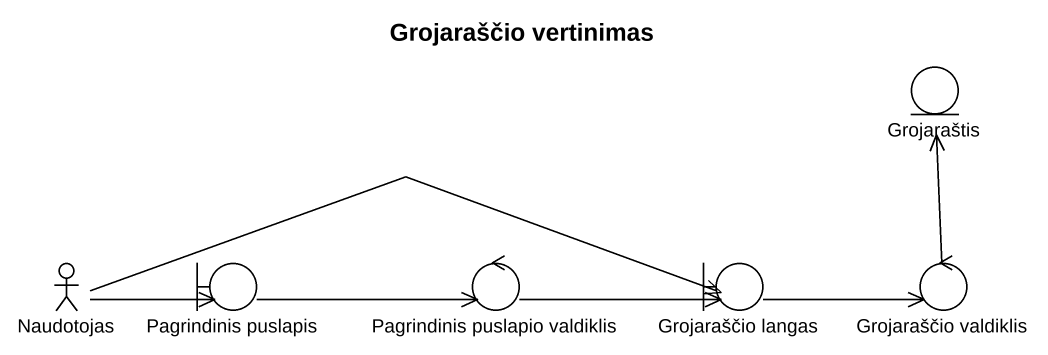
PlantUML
@startuml
title Grojaraščio vertinimas
entity Grojaraštis
actor Naudotojas
boundary "Pagrindinis puslapis" as Pagrindinis_puslapis
control "Pagrindinis puslapio valdiklis" as Pagrindinis_puslapio
boundary "Grojaraščio langas" as Grojaraščio_langas
control "Grojaraščio valdiklis" as Grojaraščio_valdiklis
Naudotojas -right-> Pagrindinis_puslapis
Naudotojas -right-> Grojaraščio_langas
Pagrindinis_puslapis -right-> Pagrindinis_puslapio
Pagrindinis_puslapio -right-> Grojaraščio_langas
Grojaraščio_langas -right-> Grojaraščio_valdiklis
Grojaraščio_valdiklis -up-> Grojaraštis
@enduml
